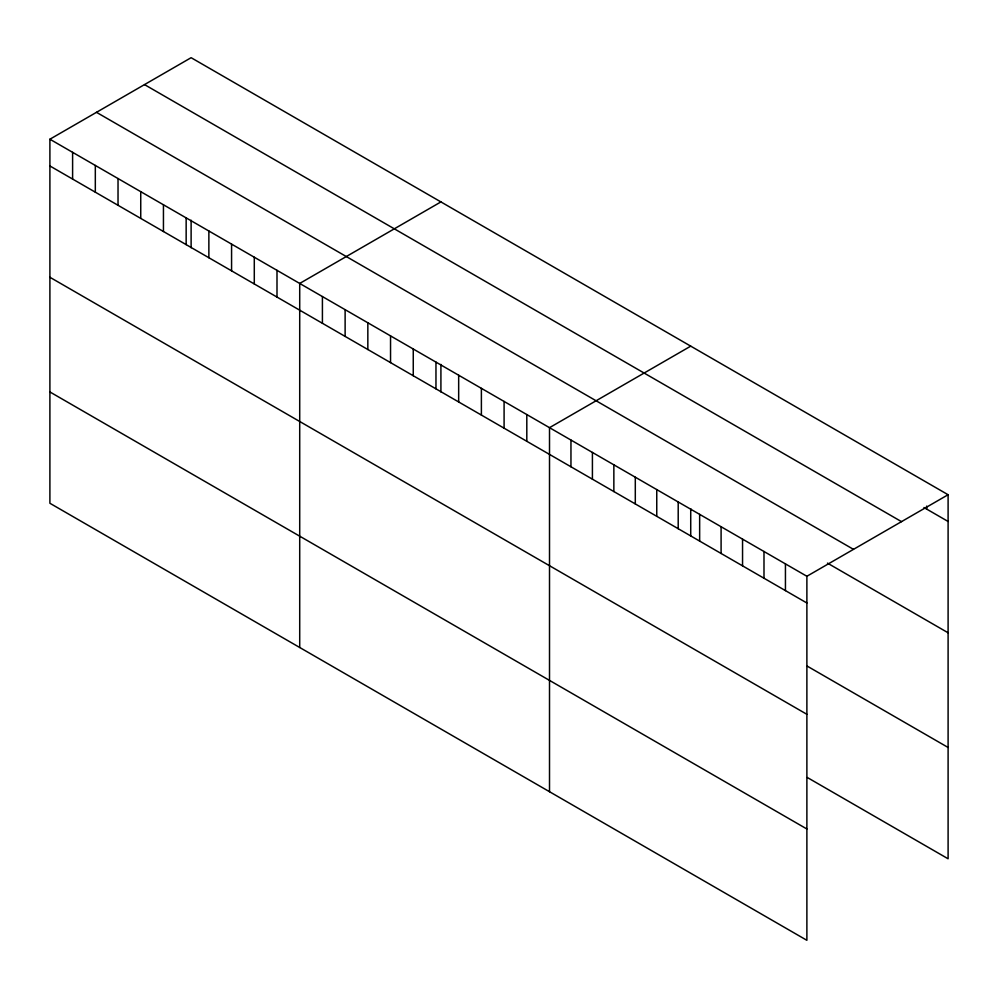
<?xml version="1.0" encoding="UTF-8"?>
<svg xmlns="http://www.w3.org/2000/svg" width="998" height="998" viewBox="0 0 998 998"><rect width="100%" height="100%" fill="white"/><g stroke="black" fill="none" stroke-linecap="round" stroke-linejoin="round"><path stroke-width="1.5" d="M49.9 139.221L806.883 576.27L806.883 940.303L49.9 503.266L49.9 139.221L191.117 57.697L948.1 494.734L948.1 858.779L807.345 777.517M440.916 201.92L299.712 283.444L299.712 647.49M690.728 346.144L549.511 427.668L549.511 791.713M806.883 576.27L948.1 494.734M923.973 507.533L948.1 521.467M144.51 84.605L901.506 521.642M96.494 112.325L853.49 549.362M827.454 563.121L948.1 632.782M49.9 165.955L806.883 602.992M807.345 666.202L948.1 747.465M49.9 277.269L806.883 714.306M49.9 391.952L806.883 828.989M926.655 506.111L926.655 509.092M785.438 563.882L785.438 590.616M763.994 551.495L763.994 578.229M742.549 539.12L742.549 565.854M721.092 526.732L721.092 553.466M699.648 514.357L699.648 541.078M690.728 508.656L690.728 536.176M678.203 501.969L678.203 528.703M656.759 489.581L656.759 516.315M635.302 477.206L635.302 503.928M613.857 464.819L613.857 491.552M592.413 452.443L592.413 479.165M570.956 440.056L570.956 466.79M526.807 414.557L526.807 441.291M504.09 401.446L504.09 428.179M481.385 388.334L481.385 415.068M458.668 375.223L458.668 401.957M440.916 364.432L440.916 391.952M435.964 362.112L435.964 388.846M413.259 349.001L413.259 375.735M390.542 335.889L390.542 362.623M367.838 322.778L367.838 349.512M345.121 309.667L345.121 336.401M322.416 296.556L322.416 323.29M276.995 270.333L276.995 297.067M254.29 257.222L254.29 283.956M231.573 244.111L231.573 270.845M208.869 231L208.869 257.733M191.117 220.209L191.117 247.729M186.152 217.888L186.152 244.622M163.447 204.777L163.447 231.511M140.743 191.666L140.743 218.4M118.026 178.555L118.026 205.289M95.321 165.443L95.321 192.177M72.605 152.332L72.605 179.066"/></g></svg>
